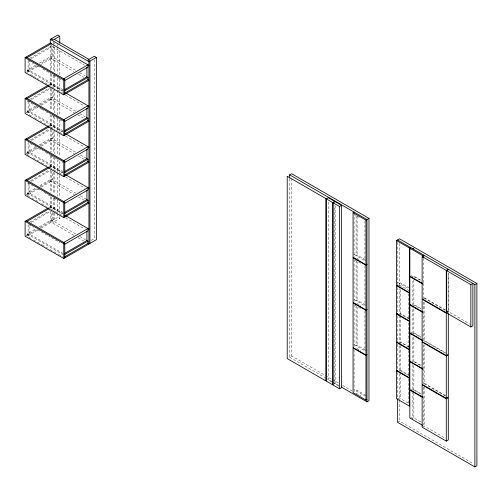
<?xml version="1.0" encoding="UTF-8"?>
<svg xmlns="http://www.w3.org/2000/svg" width="502" height="502" viewBox="0 0 502 502"><rect width="100%" height="100%" fill="white"/><g stroke="black" fill="none" stroke-linecap="round" stroke-linejoin="round"><path stroke-width="0.38" stroke-dasharray="2.51 1.88" d="M29.8 58.401L51.279 45.996L84.537 65.197M31.475 58.59L52.283 46.579L52.283 56.808L40.204 63.785M37.851 66.308L27.114 72.508L27.114 70.18L35.843 65.141M39.194 63.202L51.279 56.23L75.714 70.336M36.847 65.724L26.104 71.924L27.447 72.702M40.536 64.752L51.279 58.552M48.926 84.794L50.269 84.016L62.819 91.257M49.936 85.371L51.279 84.6M29.8 99.321L49.936 87.699M31.475 99.515L51.612 87.894M37.851 107.227L27.114 113.433L27.114 111.105L35.843 106.066M39.194 104.127L51.279 97.156L75.714 111.262M26.104 112.85L36.847 106.65M40.204 104.711L52.283 97.733L52.283 89.695M41.208 105.294L51.279 99.478M48.926 125.713L50.269 124.942L62.819 132.183M49.936 126.297L51.279 125.519M30.471 139.863L49.265 129.008M31.475 140.441L52.283 128.43M37.851 148.153L27.114 154.352L27.114 152.031L35.843 146.992M39.194 145.053L51.279 138.081L75.714 152.188M26.104 153.775L36.847 147.575M40.204 145.636L52.283 138.659L52.283 130.62M41.208 146.214L51.279 140.403M48.926 166.639L50.269 165.867L62.819 173.108M49.265 167.612L51.279 166.444M30.471 180.783L49.265 169.933M31.475 181.366L51.612 169.739M38.522 188.689L27.114 195.278L27.114 192.956L35.843 187.917M39.865 185.589L51.279 179.001L75.714 193.107M36.175 188.884L26.104 194.701L30.158 197.035M40.204 186.562L52.283 179.584L52.283 171.546M41.208 187.139L51.279 181.329M48.926 207.564L50.269 206.793L62.819 214.034M49.936 208.148L51.279 207.37M29.8 222.097L49.265 210.859M31.475 222.292L51.612 210.664M27.114 236.204L27.114 233.882L35.171 229.226M39.194 226.904L51.279 219.926L76.034 234.221M26.104 235.62L36.175 229.809M40.204 227.488L57.724 217.372L59.738 218.533L59.738 216.186M27.786 235.814L38.522 229.615M41.208 228.065L51.279 222.254L51.279 211.7M51.279 221.093L53.294 222.254L59.738 218.533M91.151 240.389L94.37 238.532L94.37 59.361M365.318 259.741L357.091 254.991L356.087 255.568L356.087 215.578M354.073 254.407L364.948 260.689L365.952 260.105M365.318 304.852L357.091 300.102L356.087 300.679L356.087 260.689M399.573 283.467L400.577 282.89L408.81 287.64M354.073 299.518L364.948 305.793L365.952 305.216M399.573 286.259L400.577 285.676L409.437 290.79M289.629 178.794L289.629 357.186L291.643 356.025L324.882 375.214M420.833 308.529L413.868 304.513L412.864 305.09L412.864 279.514M412.864 305.555L413.868 304.978L420.833 308.994M408.81 318.331L400.577 313.581L399.573 314.164L399.573 288.581M399.573 314.628L400.577 314.045L408.81 318.795M365.318 349.957L357.091 345.207L356.087 345.79L356.087 306.578M354.073 344.629L364.948 350.904L365.952 350.327M446.291 312.765L448.305 311.604L448.305 273.201M446.291 313.229L448.706 311.836L470.186 324.236M420.833 336.898L413.868 332.882L412.864 333.46L412.864 307.111M412.864 333.924L413.868 333.347L420.833 337.363M409.437 347.064L400.577 341.95L399.573 342.527L398.23 341.755M332.726 384.858L334.74 383.691L334.74 205.305M422.126 341.598L424.14 340.438L445.619 352.837M356.087 390.901L357.091 390.318L365.318 395.068M420.833 365.268L413.868 361.245L412.864 361.829L412.864 336.252M399.573 370.896L400.577 370.319L408.81 375.069M365.952 395.438L364.948 396.015L354.073 389.74M411.521 389.42L412.864 390.198L413.868 389.615L420.833 393.637M397.559 372.528L397.559 398.105L399.573 399.266L400.577 398.682L409.437 403.803M397.559 422.289L399.573 421.122L473.511 463.81M410.849 417.4L412.864 418.568L413.868 417.984L422.1 422.734M422.797 426.782L424.14 426.01L445.619 438.409M359.25 217.404L354.073 214.41L354.073 256.735M79.787 72.683L85.215 75.821M50.269 57.975L73.675 71.485M78.425 74.227L83.859 77.364M420.833 280.16L413.868 276.144L412.864 276.727L410.849 275.56M413.868 276.608L420.833 280.631M28.47 60.736L33.552 63.666M37.292 65.825L41.026 67.983M42.726 68.962L50.865 73.662M53.582 75.231L58.684 78.174M59.01 78.368L63.083 80.715M356.784 258.298L359.495 259.867M397.559 282.306L408.433 288.581M424.14 297.655L445.619 310.054M446.291 310.443L448.305 311.604M424.14 298.119L445.619 310.518M446.291 310.907L448.305 312.068M63.083 89.783L29.129 70.18L29.129 59.951M27.114 70.18L63.083 90.95M354.745 259.91L360.518 263.243M398.237 285.023L402.309 287.37M30.509 74.465L33.22 76.034M33.552 76.222L38.654 79.165M41.365 80.734L47.477 84.261M51.888 86.808L54.938 88.572M57.655 90.14L62.756 93.083M65.53 95.154L84.537 106.123M79.787 113.609L85.215 116.746M50.269 98.9L74.352 112.799M77.747 114.763L83.175 117.895M27.114 100.877L33.552 104.592M35.937 105.966L41.026 108.903M41.365 109.103L44.082 110.672M45.776 111.651L49.855 114.004M52.227 115.372L61.727 120.856M63.083 130.708L29.129 111.105L29.129 100.877M410.849 332.299L412.192 333.071M27.114 111.105L63.083 131.875M424.14 340.902L445.619 353.301M356.784 303.409L360.856 305.762M29.147 114.607L31.864 116.175M34.23 117.543L38.309 119.89M40.009 120.875L48.154 125.575M50.533 126.95L54.605 129.303M56.299 130.282L59.01 131.844M59.361 132.051L62.756 134.009M65.53 136.073L84.537 147.048M354.745 305.021L360.518 308.353M80.464 154.93L85.892 158.061M50.269 139.82L74.352 153.725M78.425 156.078L83.859 159.209M408.81 347.164L400.577 342.414L400.577 344.736M413.868 361.716L420.833 365.732M32.197 144.733L28.118 142.38L28.118 154.936M34.582 146.107L42.726 150.813M45.437 152.376L50.533 155.319M50.865 155.513L59.01 160.213M61.727 161.782L63.083 162.566M63.083 171.634L29.129 152.031L29.129 143.258M27.114 152.031L63.083 172.795M445.619 395.62L424.14 383.221L424.14 344.818M26.775 154.164L30.509 156.317M33.22 157.879L41.365 162.585M41.704 162.78L46.799 165.716M49.51 167.285L57.655 171.985M59.361 172.97L62.756 174.934M424.14 383.685L445.619 396.091M65.53 176.999L85.215 188.363M400.577 370.783L408.81 375.534M356.784 348.52L360.856 350.867M80.464 195.855L85.892 198.987M413.868 390.079L420.833 394.101M50.269 180.745L74.352 194.65M78.425 197.004L83.859 200.135M27.792 183.117L32.875 186.047M37.631 188.796L41.704 191.149M44.082 192.517L50.533 196.244M53.927 198.202L58 200.555M63.083 212.559L29.129 192.956L29.129 182.722M27.114 192.956L63.083 213.72M31.864 198.02L38.987 202.137M41.704 203.705L46.46 206.447M51.21 209.19L55.289 211.543M55.622 211.737L62.756 215.86M65.53 217.924L84.537 228.899M325.56 375.603L331.665 379.129M332.343 379.518L339.126 383.434M342.521 385.392L352.015 390.876M356.087 393.229L360.856 395.978M289.629 357.186L324.907 377.548M325.585 377.943L331.684 381.464M332.368 381.859L339.151 385.774M79.787 236.386L85.541 239.705M332.161 382.204L328.295 379.97L328.295 201.584M332.807 382.574L334.74 383.691M339.007 386.157L335.141 383.923L335.141 205.538M74.014 235.375L50.269 221.671L50.269 211.486M78.08 237.728L83.859 241.06M28.802 224.62L33.552 227.368M37.631 229.721L44.76 233.838M45.098 234.032L49.855 236.775M51.549 237.753L59.694 242.453M63.083 253.485L29.129 233.882L29.129 224.381M27.114 233.882L63.083 254.646M31.187 238.557L28.118 236.787L28.118 224.959M33.552 239.925L42.042 244.825M42.381 245.02L47.477 247.957M50.187 249.525L58.332 254.232M58.684 254.432L62.756 256.786M448.706 273.433L448.706 311.836M424.14 302.035L424.14 340.438M424.14 386.822L424.14 426.01M423.738 258.197L423.738 283.002M423.738 283.467L423.738 298.972M423.738 302.072L423.738 311.372M423.738 311.836L423.738 339.741M423.738 344.855L423.738 368.11M423.738 368.575L423.738 384.074M423.738 387.174L423.738 396.473M423.738 396.944L423.738 424.843M413.868 279.708L413.868 304.513M413.868 308.849L413.868 332.882M413.868 337.218L413.868 361.245M413.868 365.588L413.868 389.615M413.868 393.179L413.868 417.984M412.864 364.621L412.864 390.198M412.864 391.441L412.864 418.568M408.433 293.701L408.433 319.278M408.433 322.842L408.433 347.648M408.433 350.434L408.433 376.011M408.433 378.803L408.433 404.38M400.577 289.554L400.577 313.581M400.577 315.595L400.577 341.95M400.577 345.514L400.577 370.319M400.577 372.333L400.577 398.682M399.573 243.52L399.573 285.77M399.573 315.4L399.573 342.885M399.573 346.01L399.573 371.047M399.573 373.689L399.573 399.266M399.573 400L399.573 421.122M397.559 242.334L397.559 284.628M397.559 287.42L397.559 312.752M397.559 315.877L397.559 340.914M397.559 344.159L397.559 369.867M364.948 220.692L364.948 260.689M364.948 265.803L364.948 305.793M364.948 310.914L364.948 350.904M357.091 216.563L357.091 254.991M357.091 261.674L357.091 300.102M357.091 306.785L357.091 345.207M354.073 259.521L354.073 301.84M354.073 304.632L354.073 346.951M354.073 349.768L354.073 392.062M291.643 178.417L291.643 356.025M59.738 50.313L59.738 75.35M59.738 79.266L59.738 93.347M59.738 94.131L59.738 116.037M59.738 119.947L59.738 134.034M59.738 134.812L59.738 156.724M59.738 161.418L59.738 174.715M59.738 175.499L59.738 197.405M59.738 202.099L59.738 215.402M57.724 44.458L57.724 46.021M57.724 46.805L57.724 73.405M57.724 78.099L57.724 89.839M57.724 90.617L57.724 114.876M57.724 118.786L57.724 130.52M57.724 133.651L57.724 155.557M57.724 159.473L57.724 171.991M57.724 172.776L57.724 196.244M57.724 200.16L57.724 212.679M57.724 213.457L57.724 217.372M54.298 42.501L54.298 44.063M54.298 47.194L54.298 72.232M54.298 75.363L54.298 112.919M54.298 116.828L54.298 153.599M54.298 157.515L54.298 171.596M54.298 172.381L54.298 194.287M54.298 198.202L54.298 212.283M54.298 213.068L54.298 221.671M53.294 42.3L53.294 44.647M53.294 45.431L53.294 71.246M53.294 75.162L53.294 86.896M53.294 90.027L53.294 111.933M53.294 115.843L53.294 128.361M53.294 131.493L53.294 153.399M53.294 156.53L53.294 169.048M53.294 172.18L53.294 194.086M53.294 198.001L53.294 212.082M53.294 212.867L53.294 222.254M52.283 212.471L52.283 220.51M51.279 43.674L51.279 70.085M51.279 73.995L51.279 86.149M51.279 88.867L51.279 110.773M51.279 114.682L51.279 128.769M51.279 129.547L51.279 152.238M51.279 155.369L51.279 167.994M51.279 171.019L51.279 192.925M51.279 196.834L51.279 208.92M50.269 45.444L50.269 69.885M50.269 73.794L50.269 87.881M50.269 88.659L50.269 110.572M50.269 114.481L50.269 128.562M50.269 129.347L50.269 152.037M50.269 155.946L50.269 167.687M50.269 170.567L50.269 192.724M50.269 196.633L50.269 208.368M28.118 60.529L28.118 73.085M28.118 101.454L28.118 113.239M28.118 183.305L28.118 195.862"/><path stroke-width="0.75" d="M50.269 43.285L50.269 39.369L57.724 35.071L59.738 36.232L59.738 43.272M59.738 36.232L53.294 39.953L51.279 38.792M64.438 93.278L87.925 79.711L88.936 80.295L63.767 94.828L25.1 72.508L25.1 57.623L50.269 43.09L88.936 65.411M27.114 57.623L51.279 43.674M64.438 134.203L87.925 120.637L88.936 121.22L63.767 135.753L25.1 113.433L25.1 98.549L48.255 85.177M50.269 39.369L88.936 61.696L96.384 57.391L96.384 239.692L63.767 258.524L25.1 236.204L25.1 221.326L48.255 207.953M27.114 98.549L49.265 85.76M63.767 78.783L87.925 64.833L87.925 67.155L64.438 80.722M25.1 57.623L63.767 79.944L64.771 79.366L64.771 94.244M64.771 89.594L86.921 76.806L86.921 67.306M64.438 90.95L87.925 77.39L87.925 79.711M64.438 175.129L87.925 161.562L88.936 162.146L63.767 176.679L25.1 154.352L25.1 139.474L48.255 126.102M27.114 139.474L49.265 126.686M63.767 119.708L87.925 105.759L87.925 108.081L64.438 121.647M25.1 98.549L63.767 120.869L64.771 120.292L64.771 135.17M64.771 130.52L86.921 117.732L86.921 108.231M64.438 131.875L87.925 118.315L87.925 120.637M64.438 216.055L87.925 202.488L88.936 203.072L63.767 217.604L25.1 195.278L25.1 180.4L48.255 167.028M27.114 180.4L49.265 167.612M63.767 160.634L87.925 146.684L87.925 149.006L64.438 162.573M25.1 139.474L63.767 161.795L64.771 161.217L64.771 176.095M64.771 171.446L86.921 158.657L86.921 149.157M64.438 172.801L87.925 159.241L87.925 161.562M27.114 221.326L49.265 208.531M63.767 201.559L87.925 187.604L87.925 189.932L64.438 203.498M25.1 180.4L63.767 202.72L64.771 202.137L64.771 217.021M64.771 212.371L86.921 199.583L86.921 190.082M64.438 213.726L87.925 200.16L87.925 202.488M63.767 242.485L87.925 228.529L87.925 230.857L64.438 244.418M25.1 221.326L63.767 243.646L64.771 243.062L64.771 257.946M64.771 253.297L86.921 240.508L86.921 231.008M64.438 254.652L87.925 241.085L87.925 243.414L64.438 256.974M289.629 178.015L289.629 174.884L291.643 173.723L368.97 218.364L368.97 400.665L366.962 401.832L341.184 386.948M326.281 198.836L328.295 197.669L334.74 201.39L332.726 202.557L326.281 198.836L326.281 381.137L332.726 384.858L332.726 202.557M333.127 202.789L335.141 201.622L341.586 205.343L341.586 387.644L339.572 388.805L333.127 385.09L333.127 202.789L339.572 206.51L341.586 205.343M366.962 264.171L365.952 264.755L353.063 257.313L353.063 212.666L354.073 212.089M353.063 212.666L365.952 220.108L368.97 218.364M366.962 309.282L365.952 309.866L353.063 302.424L353.063 257.777L354.073 257.2M396.555 240.565L409.437 248.007L409.437 292.653L396.555 285.211L396.555 240.565L399.573 238.82L476.9 283.467L476.9 465.768L474.886 466.929L397.559 422.289L397.559 398.814M353.063 257.777L365.952 265.219L366.962 264.642M409.437 248.007L410.448 247.423L410.448 248.992M422.728 283.586L409.845 276.144L409.845 248.239L410.849 247.662M412.864 248.823L413.868 248.239M409.845 248.239L422.728 255.681L423.738 255.098L423.738 257.426M396.555 285.676L409.437 293.118L409.437 321.023L396.555 313.581L396.555 285.676L397.559 285.098M366.962 354.393L365.952 354.977L353.063 347.535L353.063 302.888L365.952 310.33L366.962 309.747M446.291 270.446L446.291 312.765L422.126 298.815L422.126 256.497L446.291 270.446L448.305 269.285M446.692 270.678L470.857 284.628L472.871 283.467L472.871 325.785L470.857 326.953L446.692 312.997L446.692 270.678L448.706 269.518M422.728 340.318L409.845 332.882L409.845 304.978L410.849 304.394M396.555 314.045L409.437 321.487L409.437 349.392L396.555 341.95L396.555 314.045L397.559 313.461M397.559 239.987L474.886 284.628L476.9 283.467M366.962 399.504L365.952 400.088L353.063 392.646L353.063 347.999L365.952 355.441L366.962 354.858M396.555 342.414L409.437 349.856L409.437 377.755L396.555 370.319L396.555 342.414L397.559 341.831M422.728 397.057L409.845 389.615L409.845 361.716L410.849 361.133M396.555 370.783L409.437 378.226L409.437 406.124L396.555 398.682L396.555 370.783L397.559 370.2M446.291 355.548L446.291 313.229L422.126 299.28L422.126 341.598L446.291 355.548L448.305 354.387L448.305 313.637M446.291 356.018L448.305 354.851L448.305 397.176L446.291 398.337L422.126 384.381L422.126 342.063L446.291 356.018L446.291 398.337M446.291 398.801L448.305 397.64L448.305 439.959L446.291 441.12L422.126 427.171L422.126 384.852L446.291 398.801L446.291 441.12M96.384 57.391L94.37 56.23L87.925 59.951L89.94 61.112L89.94 243.414M289.629 174.884L366.962 219.531L366.962 401.832M54.298 39.369L88.936 59.368M86.57 76.605L87.925 77.39M422.728 284.05L409.845 276.608L409.845 304.513L422.728 311.955M26.104 57.04L64.771 79.366M66.208 93.215L88.936 106.336M86.57 117.531L87.925 118.315M409.845 304.978L422.728 312.42M26.104 97.965L64.771 120.292M66.208 134.141L88.936 147.262M422.728 340.783L409.845 333.347L409.845 361.245L422.728 368.688M86.57 158.456L87.925 159.241M26.104 138.891L64.771 161.217M409.845 361.716L422.728 369.152M66.208 175.066L88.936 188.187M86.57 199.382L87.925 200.16M422.728 397.521L409.845 390.079L409.845 417.984L422.728 425.426M26.104 179.816L64.771 202.137M66.208 215.992L88.936 229.113M86.57 240.301L87.925 241.085M87.58 243.213L88.936 243.991L88.936 61.696M26.104 220.742L64.771 243.062M474.886 284.628L474.886 466.929M470.857 284.628L470.857 326.953M422.728 255.681L422.728 257.231M365.952 220.108L365.952 264.755M365.952 265.219L365.952 309.866M365.952 310.33L365.952 354.977M365.952 355.441L365.952 400.088M339.572 206.51L339.572 388.805M63.767 79.944L63.767 94.828M63.767 120.869L63.767 135.753M63.767 161.795L63.767 176.679M63.767 202.72L63.767 217.604M63.767 243.646L63.767 258.524M325.88 198.604L287.213 176.277L287.213 358.579L325.88 380.905L325.88 198.604"/></g></svg>
